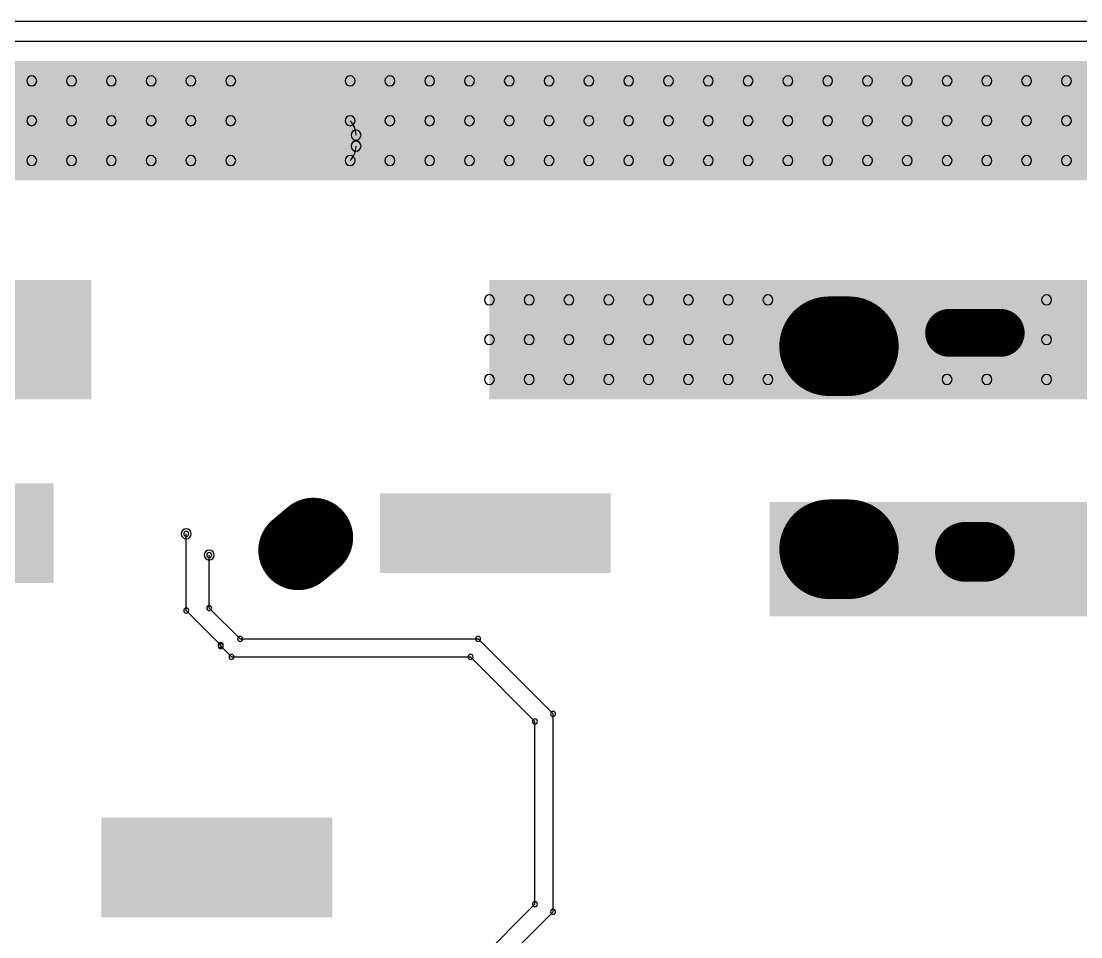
# Model space of a CAD drawing. Header units: inches. Extents: x 32166 to 66782, y 2386 to 7162.
# Drawn here: x 66556.61 to 66583.24, y 7139.24 to 7162.24 of the extents above; entities that cross this region are included whole.
import ezdxf

# ---------------------------------------------------------------- set-up
doc = ezdxf.new("R2010")
doc.units = ezdxf.units.IN
doc.header["$LTSCALE"] = 0.64311
doc.header["$MEASUREMENT"] = 0
for name, color, linetype in [('KEEPOUTLAYER', 6, 'CONTINUOUS'), ('MIDLAYER2', 76, 'CONTINUOUS'), ('MULTILAYER', 9, 'CONTINUOUS')]:
    doc.layers.add(name, color=color, linetype=linetype)

msp = doc.modelspace()

# ---------------------------------------------------------------- linework, layer by layer
at = {"layer": 'KEEPOUTLAYER'}
msp.add_line((66447.374, 7162.24), (66782.374, 7162.24), dxfattribs=at)
at = {"layer": 'MIDLAYER2'}
for p, q in [((66463.124, 7161.74), (66716.154, 7161.74)), ((66560.757, 7147.434), (66560.757, 7149.363)), ((66561.334, 7147.499), (66561.334, 7148.83)), ((66560.757, 7147.434), (66561.624, 7146.568)), ((66561.334, 7147.499), (66562.111, 7146.723)), ((66562.111, 7146.723), (66568.091, 7146.723)), ((66568.091, 7146.723), (66569.974, 7144.84)), ((66561.624, 7146.54), (66561.624, 7146.568)), ((66561.624, 7146.54), (66561.895, 7146.269)), ((66561.895, 7146.269), (66567.903, 7146.269)), ((66567.903, 7146.269), (66569.52, 7144.652)), ((66569.974, 7139.87), (66569.974, 7144.84)), ((66569.52, 7140.058), (66569.52, 7144.652)), ((66564.513, 7135.051), (66569.52, 7140.058)), ((66565.639, 7135.535), (66569.974, 7139.87))]:
    msp.add_line(p, q, dxfattribs=at)
for points, const_width in [([(66576.909, 7154.075), (66577.409, 7154.075)], 2.5), ([(66581.224, 7154.41), (66579.924, 7154.41)], 1.2), ([(66563.951, 7149.269), (66563.568, 7148.948)], 2), ([(66576.909, 7148.975), (66577.409, 7148.975)], 2.5), ([(66580.824, 7148.91), (66580.324, 7148.91)], 1.5)]:
    msp.add_lwpolyline(points, dxfattribs=dict(at, const_width=const_width))
for points, const_width in [([(66577.534, 7154.075, 1), (66576.284, 7154.075, 1)], 1.25), ([(66578.034, 7154.075, 1), (66576.784, 7154.075, 1)], 1.25), ([(66579.924, 7154.71, 1), (66579.924, 7154.11, 1)], 0.6), ([(66581.224, 7154.71, 1), (66581.224, 7154.11, 1)], 0.6), ([(66563.629, 7149.652, 1), (66564.272, 7148.886, 1)], 1), ([(66577.534, 7148.975, 1), (66576.284, 7148.975, 1)], 1.25), ([(66578.034, 7148.975, 1), (66576.784, 7148.975, 1)], 1.25), ([(66563.246, 7149.331, 1), (66563.889, 7148.565, 1)], 1), ([(66580.324, 7149.285, 1), (66580.324, 7148.535, 1)], 0.75), ([(66580.824, 7149.285, 1), (66580.824, 7148.535, 1)], 0.75)]:
    msp.add_lwpolyline(points, format="xyb", close=True, dxfattribs=dict(at, const_width=const_width))
for centre, radius, start, end in [((66556.874, 7160.74), 0.125, 0, 180), ((66556.874, 7160.74), 0.125, 180, 0), ((66557.874, 7160.74), 0.125, 0, 180), ((66557.874, 7160.74), 0.125, 180, 0), ((66558.874, 7160.74), 0.125, 0, 180), ((66558.874, 7160.74), 0.125, 180, 0), ((66559.874, 7160.74), 0.125, 0, 180), ((66559.874, 7160.74), 0.125, 180, 0), ((66560.874, 7160.74), 0.125, 0, 180), ((66560.874, 7160.74), 0.125, 180, 0), ((66561.874, 7160.74), 0.125, 0, 180), ((66561.874, 7160.74), 0.125, 180, 0), ((66564.874, 7160.74), 0.125, 0, 180), ((66564.874, 7160.74), 0.125, 180, 0), ((66565.874, 7160.74), 0.125, 0, 180), ((66565.874, 7160.74), 0.125, 180, 0), ((66566.874, 7160.74), 0.125, 0, 180), ((66566.874, 7160.74), 0.125, 180, 0), ((66567.874, 7160.74), 0.125, 0, 180), ((66567.874, 7160.74), 0.125, 180, 0), ((66568.874, 7160.74), 0.125, 0, 180), ((66568.874, 7160.74), 0.125, 180, 0), ((66569.874, 7160.74), 0.125, 0, 180), ((66569.874, 7160.74), 0.125, 180, 0), ((66570.874, 7160.74), 0.125, 0, 180), ((66570.874, 7160.74), 0.125, 180, 0), ((66571.874, 7160.74), 0.125, 0, 180), ((66571.874, 7160.74), 0.125, 180, 0), ((66572.874, 7160.74), 0.125, 0, 180), ((66572.874, 7160.74), 0.125, 180, 0), ((66573.874, 7160.74), 0.125, 0, 180), ((66573.874, 7160.74), 0.125, 180, 0), ((66574.874, 7160.74), 0.125, 0, 180), ((66574.874, 7160.74), 0.125, 180, 0), ((66575.874, 7160.74), 0.125, 0, 180), ((66575.874, 7160.74), 0.125, 180, 0), ((66576.874, 7160.74), 0.125, 0, 180), ((66576.874, 7160.74), 0.125, 180, 0), ((66577.874, 7160.74), 0.125, 0, 180), ((66577.874, 7160.74), 0.125, 180, 0), ((66578.874, 7160.74), 0.125, 0, 180), ((66578.874, 7160.74), 0.125, 180, 0), ((66579.874, 7160.74), 0.125, 0, 180), ((66579.874, 7160.74), 0.125, 180, 0), ((66580.874, 7160.74), 0.125, 0, 180), ((66580.874, 7160.74), 0.125, 180, 0), ((66581.874, 7160.74), 0.125, 0, 180), ((66581.874, 7160.74), 0.125, 180, 0), ((66582.874, 7160.74), 0.125, 0, 180), ((66582.874, 7160.74), 0.125, 180, 0), ((66556.874, 7159.74), 0.125, 0, 180), ((66556.874, 7159.74), 0.125, 180, 0), ((66557.874, 7159.74), 0.125, 0, 180), ((66557.874, 7159.74), 0.125, 180, 0), ((66558.874, 7159.74), 0.125, 0, 180), ((66558.874, 7159.74), 0.125, 180, 0), ((66559.874, 7159.74), 0.125, 0, 180), ((66559.874, 7159.74), 0.125, 180, 0), ((66560.874, 7159.74), 0.125, 0, 180), ((66560.874, 7159.74), 0.125, 180, 0), ((66561.874, 7159.74), 0.125, 0, 180), ((66561.874, 7159.74), 0.125, 180, 0), ((66564.874, 7159.74), 0.125, 0, 180), ((66564.874, 7159.74), 0.125, 0, 180), ((66564.874, 7159.74), 0.125, 180, 0), ((66564.874, 7159.74), 0.125, 180, 0), ((66564.512, 7159.378), 0.512, 0.0001, 45.0001), ((66565.874, 7159.74), 0.125, 0, 180), ((66565.874, 7159.74), 0.125, 180, 0), ((66566.874, 7159.74), 0.125, 0, 180), ((66566.874, 7159.74), 0.125, 180, 0), ((66567.874, 7159.74), 0.125, 0, 180), ((66567.874, 7159.74), 0.125, 180, 0), ((66568.874, 7159.74), 0.125, 0, 180), ((66568.874, 7159.74), 0.125, 180, 0), ((66569.874, 7159.74), 0.125, 0, 180), ((66569.874, 7159.74), 0.125, 180, 0), ((66570.874, 7159.74), 0.125, 0, 180), ((66570.874, 7159.74), 0.125, 180, 0), ((66571.874, 7159.74), 0.125, 0, 180), ((66571.874, 7159.74), 0.125, 180, 0), ((66572.874, 7159.74), 0.125, 0, 180), ((66572.874, 7159.74), 0.125, 180, 0), ((66573.874, 7159.74), 0.125, 0, 180), ((66573.874, 7159.74), 0.125, 180, 0), ((66574.874, 7159.74), 0.125, 0, 180), ((66574.874, 7159.74), 0.125, 180, 0), ((66575.874, 7159.74), 0.125, 0, 180), ((66575.874, 7159.74), 0.125, 180, 0), ((66576.874, 7159.74), 0.125, 0, 180), ((66576.874, 7159.74), 0.125, 180, 0), ((66577.874, 7159.74), 0.125, 0, 180), ((66577.874, 7159.74), 0.125, 180, 0), ((66578.874, 7159.74), 0.125, 0, 180), ((66578.874, 7159.74), 0.125, 180, 0), ((66579.874, 7159.74), 0.125, 0, 180), ((66579.874, 7159.74), 0.125, 180, 0), ((66580.874, 7159.74), 0.125, 0, 180), ((66580.874, 7159.74), 0.125, 180, 0), ((66581.874, 7159.74), 0.125, 0, 180), ((66581.874, 7159.74), 0.125, 180, 0), ((66582.874, 7159.74), 0.125, 0, 180), ((66582.874, 7159.74), 0.125, 180, 0), ((66565.024, 7159.378), 0.125, 0, 180), ((66565.024, 7159.378), 0.125, 180, 0), ((66565.024, 7159.102), 0.125, 0, 180), ((66564.512, 7159.102), 0.512, 314.9999, 359.9999), ((66565.024, 7159.102), 0.125, 180, 0), ((66556.874, 7158.74), 0.125, 0, 180), ((66556.874, 7158.74), 0.125, 180, 0), ((66557.874, 7158.74), 0.125, 0, 180), ((66557.874, 7158.74), 0.125, 180, 0), ((66558.874, 7158.74), 0.125, 0, 180), ((66558.874, 7158.74), 0.125, 180, 0), ((66559.874, 7158.74), 0.125, 0, 180), ((66559.874, 7158.74), 0.125, 180, 0), ((66560.874, 7158.74), 0.125, 0, 180), ((66560.874, 7158.74), 0.125, 180, 0), ((66561.874, 7158.74), 0.125, 0, 180), ((66561.874, 7158.74), 0.125, 180, 0), ((66564.874, 7158.74), 0.125, 0, 180), ((66564.874, 7158.74), 0.125, 0, 180), ((66564.874, 7158.74), 0.125, 180, 0), ((66564.874, 7158.74), 0.125, 180, 0), ((66565.874, 7158.74), 0.125, 0, 180), ((66565.874, 7158.74), 0.125, 180, 0), ((66566.874, 7158.74), 0.125, 0, 180), ((66566.874, 7158.74), 0.125, 180, 0), ((66567.874, 7158.74), 0.125, 0, 180), ((66567.874, 7158.74), 0.125, 180, 0), ((66568.874, 7158.74), 0.125, 0, 180), ((66568.874, 7158.74), 0.125, 180, 0), ((66569.874, 7158.74), 0.125, 0, 180), ((66569.874, 7158.74), 0.125, 180, 0), ((66570.874, 7158.74), 0.125, 0, 180), ((66570.874, 7158.74), 0.125, 180, 0), ((66571.874, 7158.74), 0.125, 0, 180), ((66571.874, 7158.74), 0.125, 180, 0), ((66572.874, 7158.74), 0.125, 0, 180), ((66572.874, 7158.74), 0.125, 180, 0), ((66573.874, 7158.74), 0.125, 0, 180), ((66573.874, 7158.74), 0.125, 180, 0), ((66574.874, 7158.74), 0.125, 0, 180), ((66574.874, 7158.74), 0.125, 180, 0), ((66575.874, 7158.74), 0.125, 0, 180), ((66575.874, 7158.74), 0.125, 180, 0), ((66576.874, 7158.74), 0.125, 0, 180), ((66576.874, 7158.74), 0.125, 180, 0), ((66577.874, 7158.74), 0.125, 0, 180), ((66577.874, 7158.74), 0.125, 180, 0), ((66578.874, 7158.74), 0.125, 0, 180), ((66578.874, 7158.74), 0.125, 180, 0), ((66579.874, 7158.74), 0.125, 0, 180), ((66579.874, 7158.74), 0.125, 180, 0), ((66580.874, 7158.74), 0.125, 0, 180), ((66580.874, 7158.74), 0.125, 180, 0), ((66581.874, 7158.74), 0.125, 0, 180), ((66581.874, 7158.74), 0.125, 180, 0), ((66582.874, 7158.74), 0.125, 0, 180), ((66582.874, 7158.74), 0.125, 180, 0), ((66568.374, 7155.24), 0.125, 0, 180), ((66568.374, 7155.24), 0.125, 180, 0), ((66569.374, 7155.24), 0.125, 0, 180), ((66569.374, 7155.24), 0.125, 180, 0), ((66570.374, 7155.24), 0.125, 0, 180), ((66570.374, 7155.24), 0.125, 180, 0), ((66571.374, 7155.24), 0.125, 0, 180), ((66571.374, 7155.24), 0.125, 180, 0), ((66572.374, 7155.24), 0.125, 0, 180), ((66572.374, 7155.24), 0.125, 180, 0), ((66573.374, 7155.24), 0.125, 0, 180), ((66573.374, 7155.24), 0.125, 180, 0), ((66574.374, 7155.24), 0.125, 0, 180), ((66574.374, 7155.24), 0.125, 180, 0), ((66575.374, 7155.24), 0.125, 0, 180), ((66575.374, 7155.24), 0.125, 180, 0), ((66582.374, 7155.24), 0.125, 0, 180), ((66582.374, 7155.24), 0.125, 180, 0), ((66568.374, 7154.24), 0.125, 0, 180), ((66569.374, 7154.24), 0.125, 0, 180), ((66570.374, 7154.24), 0.125, 0, 180), ((66571.374, 7154.24), 0.125, 0, 180), ((66572.374, 7154.24), 0.125, 0, 180), ((66573.374, 7154.24), 0.125, 0, 180), ((66574.374, 7154.24), 0.125, 0, 180), ((66582.374, 7154.24), 0.125, 0, 180), ((66568.374, 7154.24), 0.125, 180, 0), ((66569.374, 7154.24), 0.125, 180, 0), ((66570.374, 7154.24), 0.125, 180, 0), ((66571.374, 7154.24), 0.125, 180, 0), ((66572.374, 7154.24), 0.125, 180, 0), ((66573.374, 7154.24), 0.125, 180, 0), ((66574.374, 7154.24), 0.125, 180, 0), ((66582.374, 7154.24), 0.125, 180, 0), ((66568.374, 7153.24), 0.125, 0, 180), ((66569.374, 7153.24), 0.125, 0, 180), ((66570.374, 7153.24), 0.125, 0, 180), ((66571.374, 7153.24), 0.125, 0, 180), ((66572.374, 7153.24), 0.125, 0, 180), ((66573.374, 7153.24), 0.125, 0, 180), ((66574.374, 7153.24), 0.125, 0, 180), ((66575.374, 7153.24), 0.125, 0, 180), ((66579.874, 7153.24), 0.125, 0, 180), ((66580.874, 7153.24), 0.125, 0, 180), ((66582.374, 7153.24), 0.125, 0, 180), ((66568.374, 7153.24), 0.125, 180, 0), ((66569.374, 7153.24), 0.125, 180, 0), ((66570.374, 7153.24), 0.125, 180, 0), ((66571.374, 7153.24), 0.125, 180, 0), ((66572.374, 7153.24), 0.125, 180, 0), ((66573.374, 7153.24), 0.125, 180, 0), ((66574.374, 7153.24), 0.125, 180, 0), ((66575.374, 7153.24), 0.125, 180, 0), ((66579.874, 7153.24), 0.125, 180, 0), ((66580.874, 7153.24), 0.125, 180, 0), ((66582.374, 7153.24), 0.125, 180, 0), ((66560.757, 7149.363), 0.125, 0, 180), ((66560.757, 7149.363), 0.125, 180, 0), ((66560.757, 7149.363), 0.0635, 0, 180), ((66560.757, 7149.363), 0.0635, 180, 0), ((66561.334, 7148.83), 0.125, 0, 180), ((66561.334, 7148.83), 0.125, 180, 0), ((66561.334, 7148.83), 0.0635, 0, 180), ((66561.334, 7148.83), 0.0635, 180, 0), ((66560.757, 7147.434), 0.0635, 0, 180), ((66560.757, 7147.434), 0.0635, 0, 180), ((66560.757, 7147.434), 0.0635, 180, 0), ((66560.757, 7147.434), 0.0635, 180, 0), ((66561.334, 7147.499), 0.0635, 0, 180), ((66561.334, 7147.499), 0.0635, 0, 180), ((66561.334, 7147.499), 0.0635, 180, 0), ((66561.334, 7147.499), 0.0635, 180, 0), ((66561.624, 7146.568), 0.0635, 0, 180), ((66561.624, 7146.568), 0.0635, 0, 180), ((66562.111, 7146.723), 0.0635, 0, 180), ((66562.111, 7146.723), 0.0635, 0, 180), ((66562.111, 7146.723), 0.0635, 180, 0), ((66562.111, 7146.723), 0.0635, 180, 0), ((66568.091, 7146.723), 0.0635, 0, 180), ((66568.091, 7146.723), 0.0635, 0, 180), ((66568.091, 7146.723), 0.0635, 180, 0), ((66568.091, 7146.723), 0.0635, 180, 0), ((66561.624, 7146.54), 0.0635, 0, 180), ((66561.624, 7146.54), 0.0635, 0, 180), ((66561.624, 7146.568), 0.0635, 180, 0), ((66561.624, 7146.568), 0.0635, 180, 0), ((66561.624, 7146.54), 0.0635, 180, 0), ((66561.624, 7146.54), 0.0635, 180, 0), ((66561.895, 7146.269), 0.0635, 0, 180), ((66561.895, 7146.269), 0.0635, 0, 180), ((66561.895, 7146.269), 0.0635, 180, 0), ((66561.895, 7146.269), 0.0635, 180, 0), ((66567.903, 7146.269), 0.0635, 0, 180), ((66567.903, 7146.269), 0.0635, 0, 180), ((66567.903, 7146.269), 0.0635, 180, 0), ((66567.903, 7146.269), 0.0635, 180, 0), ((66569.974, 7144.84), 0.0635, 0, 180), ((66569.974, 7144.84), 0.0635, 0, 180), ((66569.974, 7144.84), 0.0635, 180, 0), ((66569.974, 7144.84), 0.0635, 180, 0), ((66569.52, 7144.652), 0.0635, 0, 180), ((66569.52, 7144.652), 0.0635, 0, 180), ((66569.52, 7144.652), 0.0635, 180, 0), ((66569.52, 7144.652), 0.0635, 180, 0), ((66569.52, 7140.058), 0.0635, 0, 180), ((66569.52, 7140.058), 0.0635, 0, 180), ((66569.52, 7140.058), 0.0635, 180, 0), ((66569.52, 7140.058), 0.0635, 180, 0), ((66569.974, 7139.87), 0.0635, 0, 180), ((66569.974, 7139.87), 0.0635, 0, 180), ((66569.974, 7139.87), 0.0635, 180, 0), ((66569.974, 7139.87), 0.0635, 180, 0)]:
    msp.add_arc(centre, radius, start, end, dxfattribs=at)
for points in [[(66504.874, 7158.24), (66613.374, 7158.24), (66504.874, 7161.24), (66613.374, 7161.24)], [(66531.374, 7152.74), (66558.374, 7152.74), (66531.374, 7155.74), (66558.374, 7155.74)], [(66568.374, 7152.74), (66591.874, 7152.74), (66568.374, 7155.74), (66591.874, 7155.74)], [(66557.425, 7150.631), (66551.625, 7150.631), (66557.425, 7148.131), (66551.625, 7148.131)], [(66571.425, 7150.381), (66565.625, 7150.381), (66571.425, 7148.381), (66565.625, 7148.381)], [(66575.414, 7147.29), (66593.364, 7147.29), (66575.414, 7150.16), (66593.364, 7150.16)], [(66558.625, 7139.731), (66564.425, 7139.731), (66558.625, 7142.231), (66564.425, 7142.231)]]:
    msp.add_solid(points, dxfattribs=at)
at = {"layer": 'MULTILAYER'}
for points, const_width in [([(66576.909, 7154.075), (66577.409, 7154.075)], 2.5), ([(66581.224, 7154.41), (66579.924, 7154.41)], 1.2), ([(66563.951, 7149.269), (66563.568, 7148.948)], 2), ([(66576.909, 7148.975), (66577.409, 7148.975)], 2.5), ([(66580.824, 7148.91), (66580.324, 7148.91)], 1.5)]:
    msp.add_lwpolyline(points, dxfattribs=dict(at, const_width=const_width))
for points, const_width in [([(66577.534, 7154.075, 1), (66576.284, 7154.075, 1)], 1.25), ([(66578.034, 7154.075, 1), (66576.784, 7154.075, 1)], 1.25), ([(66579.924, 7154.71, 1), (66579.924, 7154.11, 1)], 0.6), ([(66581.224, 7154.71, 1), (66581.224, 7154.11, 1)], 0.6), ([(66563.629, 7149.652, 1), (66564.272, 7148.886, 1)], 1), ([(66577.534, 7148.975, 1), (66576.284, 7148.975, 1)], 1.25), ([(66578.034, 7148.975, 1), (66576.784, 7148.975, 1)], 1.25), ([(66563.246, 7149.331, 1), (66563.889, 7148.565, 1)], 1), ([(66580.324, 7149.285, 1), (66580.324, 7148.535, 1)], 0.75), ([(66580.824, 7149.285, 1), (66580.824, 7148.535, 1)], 0.75)]:
    msp.add_lwpolyline(points, format="xyb", close=True, dxfattribs=dict(at, const_width=const_width))
for centre, start, end in [((66556.874, 7160.74), 0, 180), ((66556.874, 7160.74), 180, 0), ((66557.874, 7160.74), 0, 180), ((66557.874, 7160.74), 180, 0), ((66558.874, 7160.74), 0, 180), ((66558.874, 7160.74), 180, 0), ((66559.874, 7160.74), 0, 180), ((66559.874, 7160.74), 180, 0), ((66560.874, 7160.74), 0, 180), ((66560.874, 7160.74), 180, 0), ((66561.874, 7160.74), 0, 180), ((66561.874, 7160.74), 180, 0), ((66564.874, 7160.74), 0, 180), ((66564.874, 7160.74), 180, 0), ((66565.874, 7160.74), 0, 180), ((66565.874, 7160.74), 180, 0), ((66566.874, 7160.74), 0, 180), ((66566.874, 7160.74), 180, 0), ((66567.874, 7160.74), 0, 180), ((66567.874, 7160.74), 180, 0), ((66568.874, 7160.74), 0, 180), ((66568.874, 7160.74), 180, 0), ((66569.874, 7160.74), 0, 180), ((66569.874, 7160.74), 180, 0), ((66570.874, 7160.74), 0, 180), ((66570.874, 7160.74), 180, 0), ((66571.874, 7160.74), 0, 180), ((66571.874, 7160.74), 180, 0), ((66572.874, 7160.74), 0, 180), ((66572.874, 7160.74), 180, 0), ((66573.874, 7160.74), 0, 180), ((66573.874, 7160.74), 180, 0), ((66574.874, 7160.74), 0, 180), ((66574.874, 7160.74), 180, 0), ((66575.874, 7160.74), 0, 180), ((66575.874, 7160.74), 180, 0), ((66576.874, 7160.74), 0, 180), ((66576.874, 7160.74), 180, 0), ((66577.874, 7160.74), 0, 180), ((66577.874, 7160.74), 180, 0), ((66578.874, 7160.74), 0, 180), ((66578.874, 7160.74), 180, 0), ((66579.874, 7160.74), 0, 180), ((66579.874, 7160.74), 180, 0), ((66580.874, 7160.74), 0, 180), ((66580.874, 7160.74), 180, 0), ((66581.874, 7160.74), 0, 180), ((66581.874, 7160.74), 180, 0), ((66582.874, 7160.74), 0, 180), ((66582.874, 7160.74), 180, 0), ((66556.874, 7159.74), 0, 180), ((66556.874, 7159.74), 180, 0), ((66557.874, 7159.74), 0, 180), ((66557.874, 7159.74), 180, 0), ((66558.874, 7159.74), 0, 180), ((66558.874, 7159.74), 180, 0), ((66559.874, 7159.74), 0, 180), ((66559.874, 7159.74), 180, 0), ((66560.874, 7159.74), 0, 180), ((66560.874, 7159.74), 180, 0), ((66561.874, 7159.74), 0, 180), ((66561.874, 7159.74), 180, 0), ((66564.874, 7159.74), 0, 180), ((66564.874, 7159.74), 180, 0), ((66565.874, 7159.74), 0, 180), ((66565.874, 7159.74), 180, 0), ((66566.874, 7159.74), 0, 180), ((66566.874, 7159.74), 180, 0), ((66567.874, 7159.74), 0, 180), ((66567.874, 7159.74), 180, 0), ((66568.874, 7159.74), 0, 180), ((66568.874, 7159.74), 180, 0), ((66569.874, 7159.74), 0, 180), ((66569.874, 7159.74), 180, 0), ((66570.874, 7159.74), 0, 180), ((66570.874, 7159.74), 180, 0), ((66571.874, 7159.74), 0, 180), ((66571.874, 7159.74), 180, 0), ((66572.874, 7159.74), 0, 180), ((66572.874, 7159.74), 180, 0), ((66573.874, 7159.74), 0, 180), ((66573.874, 7159.74), 180, 0), ((66574.874, 7159.74), 0, 180), ((66574.874, 7159.74), 180, 0), ((66575.874, 7159.74), 0, 180), ((66575.874, 7159.74), 180, 0), ((66576.874, 7159.74), 0, 180), ((66576.874, 7159.74), 180, 0), ((66577.874, 7159.74), 0, 180), ((66577.874, 7159.74), 180, 0), ((66578.874, 7159.74), 0, 180), ((66578.874, 7159.74), 180, 0), ((66579.874, 7159.74), 0, 180), ((66579.874, 7159.74), 180, 0), ((66580.874, 7159.74), 0, 180), ((66580.874, 7159.74), 180, 0), ((66581.874, 7159.74), 0, 180), ((66581.874, 7159.74), 180, 0), ((66582.874, 7159.74), 0, 180), ((66582.874, 7159.74), 180, 0), ((66556.874, 7158.74), 0, 180), ((66556.874, 7158.74), 180, 0), ((66557.874, 7158.74), 0, 180), ((66557.874, 7158.74), 180, 0), ((66558.874, 7158.74), 0, 180), ((66558.874, 7158.74), 180, 0), ((66559.874, 7158.74), 0, 180), ((66559.874, 7158.74), 180, 0), ((66560.874, 7158.74), 0, 180), ((66560.874, 7158.74), 180, 0), ((66561.874, 7158.74), 0, 180), ((66561.874, 7158.74), 180, 0), ((66564.874, 7158.74), 0, 180), ((66564.874, 7158.74), 180, 0), ((66565.874, 7158.74), 0, 180), ((66565.874, 7158.74), 180, 0), ((66566.874, 7158.74), 0, 180), ((66566.874, 7158.74), 180, 0), ((66567.874, 7158.74), 0, 180), ((66567.874, 7158.74), 180, 0), ((66568.874, 7158.74), 0, 180), ((66568.874, 7158.74), 180, 0), ((66569.874, 7158.74), 0, 180), ((66569.874, 7158.74), 180, 0), ((66570.874, 7158.74), 0, 180), ((66570.874, 7158.74), 180, 0), ((66571.874, 7158.74), 0, 180), ((66571.874, 7158.74), 180, 0), ((66572.874, 7158.74), 0, 180), ((66572.874, 7158.74), 180, 0), ((66573.874, 7158.74), 0, 180), ((66573.874, 7158.74), 180, 0), ((66574.874, 7158.74), 0, 180), ((66574.874, 7158.74), 180, 0), ((66575.874, 7158.74), 0, 180), ((66575.874, 7158.74), 180, 0), ((66576.874, 7158.74), 0, 180), ((66576.874, 7158.74), 180, 0), ((66577.874, 7158.74), 0, 180), ((66577.874, 7158.74), 180, 0), ((66578.874, 7158.74), 0, 180), ((66578.874, 7158.74), 180, 0), ((66579.874, 7158.74), 0, 180), ((66579.874, 7158.74), 180, 0), ((66580.874, 7158.74), 0, 180), ((66580.874, 7158.74), 180, 0), ((66581.874, 7158.74), 0, 180), ((66581.874, 7158.74), 180, 0), ((66582.874, 7158.74), 0, 180), ((66582.874, 7158.74), 180, 0), ((66568.374, 7155.24), 0, 180), ((66568.374, 7155.24), 180, 0), ((66569.374, 7155.24), 0, 180), ((66569.374, 7155.24), 180, 0), ((66570.374, 7155.24), 0, 180), ((66570.374, 7155.24), 180, 0), ((66571.374, 7155.24), 0, 180), ((66571.374, 7155.24), 180, 0), ((66572.374, 7155.24), 0, 180), ((66572.374, 7155.24), 180, 0), ((66573.374, 7155.24), 0, 180), ((66573.374, 7155.24), 180, 0), ((66574.374, 7155.24), 0, 180), ((66574.374, 7155.24), 180, 0), ((66575.374, 7155.24), 0, 180), ((66575.374, 7155.24), 180, 0), ((66582.374, 7155.24), 0, 180), ((66582.374, 7155.24), 180, 0), ((66568.374, 7154.24), 0, 180), ((66569.374, 7154.24), 0, 180), ((66570.374, 7154.24), 0, 180), ((66571.374, 7154.24), 0, 180), ((66572.374, 7154.24), 0, 180), ((66573.374, 7154.24), 0, 180), ((66574.374, 7154.24), 0, 180), ((66582.374, 7154.24), 0, 180), ((66568.374, 7154.24), 180, 0), ((66569.374, 7154.24), 180, 0), ((66570.374, 7154.24), 180, 0), ((66571.374, 7154.24), 180, 0), ((66572.374, 7154.24), 180, 0), ((66573.374, 7154.24), 180, 0), ((66574.374, 7154.24), 180, 0), ((66582.374, 7154.24), 180, 0), ((66568.374, 7153.24), 0, 180), ((66569.374, 7153.24), 0, 180), ((66570.374, 7153.24), 0, 180), ((66571.374, 7153.24), 0, 180), ((66572.374, 7153.24), 0, 180), ((66573.374, 7153.24), 0, 180), ((66574.374, 7153.24), 0, 180), ((66575.374, 7153.24), 0, 180), ((66579.874, 7153.24), 0, 180), ((66580.874, 7153.24), 0, 180), ((66582.374, 7153.24), 0, 180), ((66568.374, 7153.24), 180, 0), ((66569.374, 7153.24), 180, 0), ((66570.374, 7153.24), 180, 0), ((66571.374, 7153.24), 180, 0), ((66572.374, 7153.24), 180, 0), ((66573.374, 7153.24), 180, 0), ((66574.374, 7153.24), 180, 0), ((66575.374, 7153.24), 180, 0), ((66579.874, 7153.24), 180, 0), ((66580.874, 7153.24), 180, 0), ((66582.374, 7153.24), 180, 0), ((66560.757, 7149.363), 0, 180), ((66560.757, 7149.363), 180, 0), ((66561.334, 7148.83), 0, 180), ((66561.334, 7148.83), 180, 0)]:
    msp.add_arc(centre, 0.125, start, end, dxfattribs=at)
for points in [[(66557.425, 7150.631), (66551.625, 7150.631), (66557.425, 7148.131), (66551.625, 7148.131)], [(66571.425, 7150.381), (66565.625, 7150.381), (66571.425, 7148.381), (66565.625, 7148.381)], [(66558.625, 7139.731), (66564.425, 7139.731), (66558.625, 7142.231), (66564.425, 7142.231)]]:
    msp.add_solid(points, dxfattribs=at)

doc.saveas('drawing.dxf')
